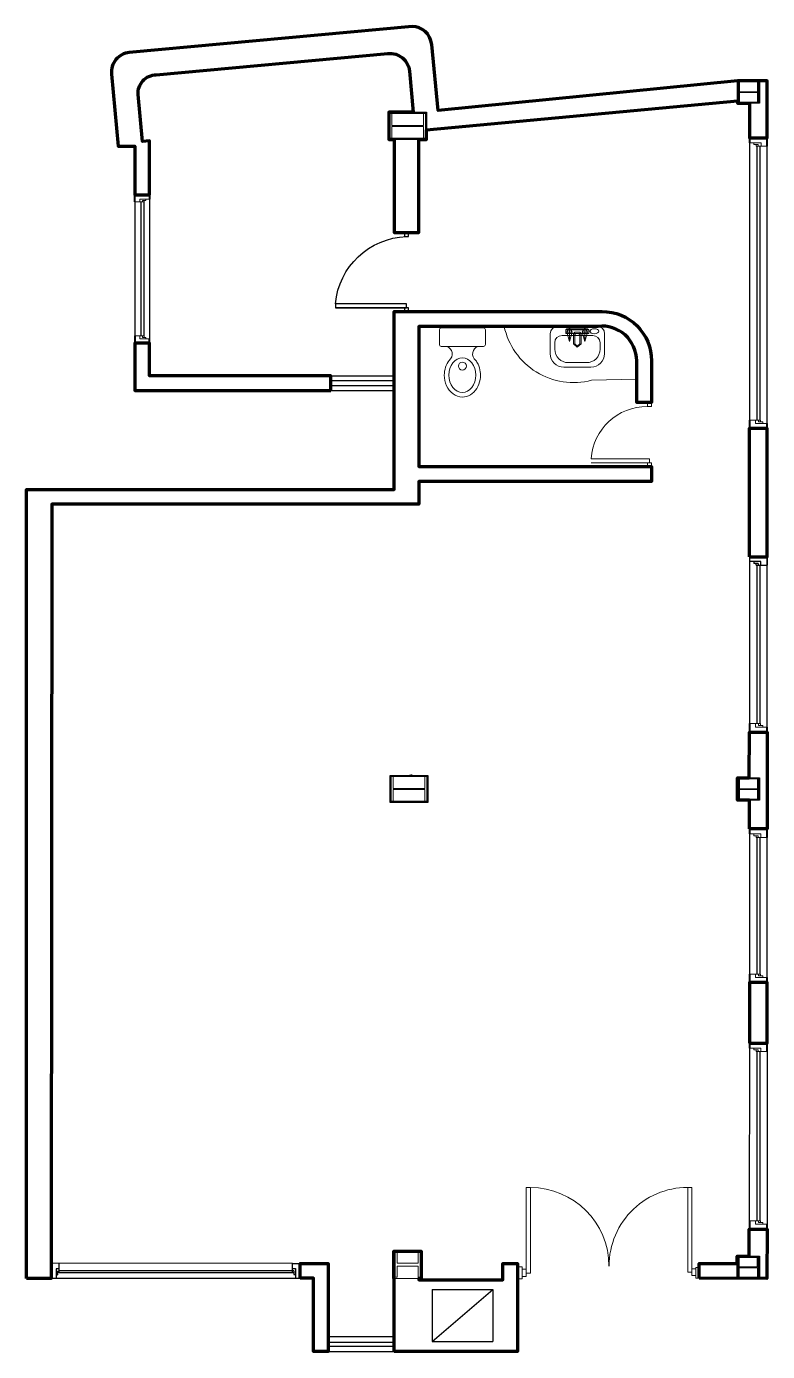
# Model space of a CAD drawing. Header units: metres. Extents: x 10.2 to 81, y 0 to 39.7.
# Drawn here: x 73.49 to 80.99, y 0.84 to 14.26 of the extents above; entities that cross this region are included whole.
import ezdxf

# ---------------------------------------------------------------- set-up
doc = ezdxf.new("R2010")
doc.units = ezdxf.units.M
doc.header["$LTSCALE"] = 0.2
doc.linetypes.add('ACAD_ISO10W100', pattern=[18, 12, -3, 0, -3])
doc.linetypes.add('DASHED', pattern=[19.05, 12.7, -6.35])
for name, color, linetype, lineweight in [('arquitecturapasito', 252, 'Continuous', 5), ('estructural', 201, 'Continuous', 15), ('Muebles', 9, 'Continuous', 5), ('muros', 5, 'Continuous', 40), ('puertas', 34, 'Continuous', 9), ('ventanas', 4, 'Continuous', 9)]:
    doc.layers.add(name, color=color, linetype=linetype, lineweight=lineweight)
for name, color, linetype in [('EDIFICIO', 7, 'Continuous'), ('PUERTA', 24, 'Continuous'), ('VENTANA', 4, 'Continuous')]:
    doc.layers.add(name, color=color, linetype=linetype)
doc.layers.get('0').off()

# ---------------------------------------------------------------- blocks, each defined once
blk = doc.blocks.new('PUERTA2')
for p, q in [((-0.1, 0.925), (-0.05, 0.925)), ((-0.1, 0.025), (-0.1, 0.925)), ((-0.05, 0.925), (-0.05, 0.025)), ((-0.05, 0.025), (-0.05, 0.925)), ((-1, 0.05), (-0.95, 0.05)), ((-1, 0), (-1, 0.05)), ((-0.95, 0), (-1, 0)), ((-0.95, 0.05), (-0.95, 0.025)), ((-0.95, 0.025), (-0.95, 0)), ((-0.05, 0.025), (-0.1, 0.025)), ((-0.05, 0.05), (0, 0.05)), ((-0.05, 0), (-0.05, 0.05)), ((0, 0), (-0.05, 0)), ((0, 0.05), (0, 0.025)), ((0, 0.025), (0, 0))]:
    blk.add_line(p, q)
blk.add_arc((-0.011, -0.011), 0.94, 95.4546, 177.8185)
blk = doc.blocks.new('lavadero')
for p, q in [((-0.22, 0), (0.22, 0)), ((-0.3, -0.3), (-0.3, -0.08)), ((-0.17, -0.1), (0.17, -0.1)), ((-0.111, -0.027), (-0.125, -0.039)), ((0.129, -0.039), (-0.125, -0.039)), ((-0.125, -0.039), (-0.125, -0.077)), ((-0.125, -0.077), (0.129, -0.077)), ((-0.083, -0.014), (-0.111, -0.065)), ((0.115, -0.027), (-0.111, -0.027)), ((-0.054, -0.065), (-0.111, -0.065)), ((-0.111, -0.065), (-0.083, -0.166)), ((-0.083, -0.014), (-0.083, -0.166)), ((-0.083, -0.014), (-0.054, -0.065)), ((-0.083, -0.166), (-0.054, -0.065)), ((-0.04, -0.077), (-0.026, -0.065)), ((-0.04, -0.192), (-0.04, -0.077)), ((-0.026, -0.065), (0.03, -0.065)), ((-0.026, -0.09), (-0.012, -0.077)), ((-0.026, -0.192), (-0.026, -0.09)), ((0.03, -0.09), (0.016, -0.077)), ((0.044, -0.077), (0.03, -0.065)), ((0.03, -0.192), (0.03, -0.09)), ((0.044, -0.077), (0.044, -0.192)), ((0.087, -0.014), (0.058, -0.065)), ((0.087, -0.166), (0.058, -0.065)), ((0.087, -0.065), (0.058, -0.065)), ((0.087, -0.065), (0.087, -0.014)), ((0.087, -0.014), (0.115, -0.065)), ((0.087, -0.065), (0.115, -0.065)), ((0.087, -0.065), (0.087, -0.166)), ((0.115, -0.065), (0.087, -0.166)), ((0.115, -0.027), (0.129, -0.039)), ((0.129, -0.077), (0.129, -0.039)), ((0.3, -0.08), (0.3, -0.3)), ((-0.25, -0.25), (-0.25, -0.18)), ((0.002, -0.23), (-0.04, -0.192)), ((0.002, -0.217), (-0.026, -0.192)), ((0.03, -0.192), (0.002, -0.217)), ((0.002, -0.23), (0.044, -0.192)), ((0.25, -0.18), (0.25, -0.25)), ((0.1, -0.4), (-0.1, -0.4)), ((0.15, -0.45), (-0.15, -0.45))]:
    blk.add_line(p, q)
for centre, radius, start, end in [((0.22, -0.08), 0.08, 0, 90), ((-0.22, -0.08), 0.08, 90, 180), ((-0.17, -0.18), 0.08, 90, 180), ((0.17, -0.18), 0.08, 0, 90), ((-0.1, -0.25), 0.15, 180, 270), ((0.1, -0.25), 0.15, 270, 0), ((-0.15, -0.3), 0.15, 180, 270), ((0.15, -0.3), 0.15, 270, 0)]:
    blk.add_arc(centre, radius, start, end)
blk.add_ellipse((-0.188, -0.053), major_axis=(-0.0489, 0.001), ratio=0.561716)
blk = doc.blocks.new('INODORO')
for p, q in [((0, -0.23), (0, 0.23)), ((0.02, 0.25), (0.18, 0.25)), ((0.2, 0.23), (0.2, -0.23)), ((0.18, -0.25), (0.02, -0.25))]:
    blk.add_line(p, q)
blk.add_circle((0.414, 0), 0.0438)
for centre, radius, start, end in [((0.02, 0.23), 0.02, 90, 180), ((0.18, 0.23), 0.02, 0, 90), ((0.283, 0.197), 0.0864, 196.4375, 322.7515), ((0.283, -0.197), 0.0864, 37.1646, 163.5625), ((0.02, -0.23), 0.02, 180, 270), ((0.18, -0.23), 0.02, 270, 0)]:
    blk.add_arc(centre, radius, start, end)
blk.add_ellipse((0.512, 0), major_axis=(0.188, 0), ratio=0.77871)
blk.add_open_spline([(0.352, -0.145), (0.364, -0.154), (0.378, -0.163), (0.444, -0.194), (0.504, -0.202), (0.629, -0.181), (0.692, -0.143), (0.741, -0.061), (0.75, -0.03), (0.75, 0), (0.75, 0.036), (0.737, 0.072), (0.671, 0.163), (0.591, 0.196), (0.453, 0.196), (0.396, 0.177), (0.352, 0.144)], degree=3, knots=[3.942102, 3.942102, 3.942102, 3.942102, 4.162638, 4.162638, 4.924422, 4.924422, 5.847984, 5.847984, 6.283185, 6.283185, 6.283185, 6.801532, 6.801532, 7.861895, 7.861895, 8.624417, 8.624417, 8.624417, 8.624417])
blk = doc.blocks.new('56')
at = {"layer": 'puertas'}
for p, q in [((1418.024, 1000.469), (1418.024, 1000.429)), ((1418.024, 1000.429), (1418.064, 1000.429)), ((1418.064, 1000.429), (1418.064, 1000.469)), ((1418.044, 999.899), (1417.454, 999.899)), ((1418.024, 999.899), (1417.454, 999.899)), ((1417.454, 999.859), (1418.044, 999.859)), ((1418.024, 999.859), (1418.024, 999.819)), ((1418.064, 999.859), (1418.024, 999.859)), ((1418.044, 999.859), (1418.044, 999.899)), ((1418.064, 999.819), (1418.064, 999.859))]:
    blk.add_line(p, q, dxfattribs=at)
blk.add_arc((1418.021, 999.861), 0.568, 89.7143, 176.12, dxfattribs=at)
blk = doc.blocks.new('pook')
at = {"layer": 'puertas'}
for p, q in [((1100.047, 1106.401), (1100.047, 1107.451)), ((1100.097, 1107.451), (1100.047, 1107.45)), ((1100.097, 1106.386), (1100.097, 1107.451)), ((1102.05, 1106.401), (1102.05, 1107.452)), ((1102.1, 1106.401), (1102.1, 1107.452)), ((1099.997, 1106.468), (1099.936, 1106.468)), ((1099.997, 1106.318), (1099.997, 1106.468)), ((1099.997, 1106.436), (1100.047, 1106.436)), ((1100.047, 1106.436), (1100.047, 1106.347)), ((1100.047, 1106.386), (1100.097, 1106.386)), ((1102.1, 1106.401), (1102.05, 1106.401)), ((1102.1, 1106.442), (1102.1, 1106.361)), ((1102.1, 1106.442), (1102.15, 1106.442)), ((1102.15, 1106.361), (1102.1, 1106.361)), ((1102.15, 1106.325), (1102.15, 1106.457)), ((1102.15, 1106.457), (1102.196, 1106.457)), ((1099.997, 1106.318), (1099.936, 1106.318)), ((1099.997, 1106.347), (1100.047, 1106.347)), ((1102.15, 1106.325), (1102.196, 1106.325))]:
    blk.add_line(p, q, dxfattribs=at)
for centre, radius, start, end in [((1100.097, 1106.475), 0.976, 0.0193, 90.0193), ((1102.052, 1106.475), 0.978, 87.208, 179.9706)]:
    blk.add_arc(centre, radius, start, end, dxfattribs=at)
blk = doc.blocks.new('buyht')
at = {"layer": 'muros', "ltscale": 0.05}
blk.add_line((0.072, 0.15), (0, 0.15), dxfattribs=at)
at = {"layer": 'muros'}
for q in [(0, 0.15), (0.042, 0)]:
    blk.add_line((0, 0), q, dxfattribs=at)
at = {"layer": 'ventanas'}
for p, q in [((0.072, 0.094), (0.072, 0.15)), ((0.042, 0.098), (0.042, 0)), ((0.042, 0.037), (0.057, 0.037)), ((0.057, 0.073), (0.072, 0.073)), ((0.057, 0.073), (0.057, 0.037)), ((0.072, 0.056), (0.057, 0.056))]:
    blk.add_line(p, q, dxfattribs=at)
blk.add_lwpolyline([(0.072, 0.056), (0.072, 0.098), (0.042, 0.098)], dxfattribs=at)
blk = doc.blocks.new('columna')
at = {"layer": 'estructural'}
for p, q in [((-0.256, 0.36), (0, 0.36)), ((-0.256, 0.34), (-0.256, 0.36)), ((-0.134, 0.34), (-0.256, 0.34)), ((-0.134, 0.36), (-0.134, 0.36)), ((-0.134, 0.34), (-0.134, 0.02)), ((-0.122, 0.36), (-0.122, 0.36)), ((0, 0.34), (-0.122, 0.34)), ((-0.122, 0.34), (-0.122, 0.02)), ((0, 0.36), (0, 0.34)), ((-0.134, 0.02), (-0.256, 0.02)), ((-0.256, 0.02), (-0.256, 0)), ((-0.256, 0), (0, 0)), ((-0.134, 0), (-0.134, 0)), ((0, 0.02), (-0.122, 0.02)), ((-0.122, 0), (-0.122, 0)), ((0, 0), (0, 0.02))]:
    blk.add_line(p, q, dxfattribs=at)
blk = doc.blocks.new('iiiiiiiiiiiii')
at = {"layer": 'estructural'}
for p, q in [((0.0101, 0.105), (0.0101, 0.204)), ((0.19299, 0.204), (0.19299, 0.105)), ((0.0101, 0.105), (0.19299, 0.105)), ((0.0101, 0), (0.0101, 0.099)), ((0.0101, 0.099), (0.19299, 0.099)), ((0.19299, 0.099), (0.19299, 0))]:
    blk.add_line(p, q, dxfattribs=at)
blk.add_lwpolyline([(0, 0.204), (0.204, 0.204), (0.204, 0), (0, 0)], close=True, dxfattribs=at)
blk = doc.blocks.new('columna25')
at = {"layer": 'estructural'}
for p, q in [((-0.254, 0.2529), (0, 0.2529)), ((-0.254, 0.2331), (-0.254, 0.2529)), ((-0.142, 0.2331), (-0.254, 0.2331)), ((-0.142, 0.2331), (-0.142, 0.0198)), ((0, 0.2331), (-0.112, 0.2331)), ((-0.112, 0.2331), (-0.112, 0.0198)), ((0, 0.2529), (0, 0.2331)), ((-0.254, 0), (-0.254, 0.0198)), ((-0.254, 0.0198), (-0.142, 0.0198)), ((0, 0), (-0.254, 0)), ((-0.112, 0.0198), (0, 0.0198)), ((0, 0.0198), (0, 0))]:
    blk.add_line(p, q, dxfattribs=at)

msp = doc.modelspace()

# ---------------------------------------------------------------- linework, layer by layer
at = {"layer": 'arquitecturapasito', "color": 252}
for p, q in [((74.532, 13.994), (77.376, 14.257)), ((74.532, 13.994), (77.376, 14.257)), ((74.805, 13.768), (77.15, 13.985)), ((74.805, 13.768), (77.15, 13.985)), ((74.414, 13.114), (74.352, 13.776)), ((74.414, 13.114), (74.352, 13.776)), ((74.663, 13.138), (74.624, 13.55)), ((74.663, 13.138), (74.624, 13.55)), ((80.809, 13.483), (80.809, 13.132)), ((80.809, 13.132), (80.989, 13.131)), ((74.588, 12.553), (74.738, 12.553)), ((77.213, 12.171), (77.463, 12.171)), ((77.213, 9.571), (77.212, 11.371)), ((77.213, 11.371), (79.318, 11.373)), ((77.463, 9.802), (77.462, 11.221)), ((77.463, 11.221), (79.277, 11.222)), ((74.588, 11.053), (74.738, 11.053)), ((74.588, 11.053), (74.588, 10.721)), ((74.738, 11.053), (74.738, 10.721)), ((79.668, 10.452), (79.668, 10.873)), ((79.818, 10.452), (79.818, 10.873)), ((74.738, 10.721), (74.738, 10.721)), ((74.738, 10.721), (76.571, 10.721)), ((76.572, 10.571), (76.571, 10.721)), ((74.738, 10.571), (76.572, 10.571)), ((79.668, 10.452), (79.818, 10.452)), ((80.808, 10.187), (80.808, 8.89)), ((80.808, 10.187), (80.988, 10.187)), ((77.463, 9.802), (79.818, 9.802)), ((79.818, 9.652), (79.818, 9.802)), ((73.497, 9.571), (77.213, 9.571)), ((73.497, 9.571), (73.497, 9.421)), ((77.463, 9.652), (79.818, 9.652)), ((77.463, 9.652), (77.463, 9.42)), ((73.492, 1.736), (73.497, 9.421)), ((73.742, 1.736), (73.747, 9.421)), ((73.747, 9.421), (77.463, 9.42)), ((80.808, 8.89), (80.988, 8.89)), ((80.809, 8.89), (80.988, 8.89)), ((80.988, 7.114), (80.808, 7.114)), ((80.808, 6.133), (80.988, 6.133)), ((80.808, 4.578), (80.988, 4.578)), ((80.808, 3.965), (80.808, 4.578)), ((80.808, 3.965), (80.988, 3.965)), ((80.808, 2.08), (80.988, 2.08)), ((77.211, 1.857), (77.488, 1.857)), ((77.211, 1.857), (77.211, 1.583)), ((77.488, 1.857), (77.488, 1.583)), ((73.742, 1.733), (73.742, 1.583)), ((76.263, 1.733), (76.263, 1.583)), ((76.263, 1.733), (76.263, 1.583)), ((76.546, 1.733), (76.546, 0.993)), ((78.312, 1.569), (78.312, 1.733)), ((78.312, 1.733), (78.462, 1.733)), ((78.462, 0.843), (78.462, 1.733)), ((80.302, 1.733), (80.303, 1.585)), ((76.396, 1.585), (76.396, 0.843)), ((77.211, 1.583), (77.488, 1.583)), ((77.213, 0.843), (77.213, 1.583)), ((77.463, 1.569), (77.463, 1.583)), ((77.463, 1.569), (78.312, 1.569)), ((76.396, 0.993), (76.396, 0.993)), ((76.546, 0.993), (76.546, 0.843)), ((77.213, 0.993), (77.213, 0.843)), ((76.396, 0.843), (76.546, 0.843)), ((76.546, 0.843), (76.546, 0.843)), ((78.312, 0.843), (78.462, 0.843))]:
    msp.add_line(p, q, dxfattribs=at)
at = {"layer": 'arquitecturapasito', "color": 252, "linetype": 'ACAD_ISO10W100'}
msp.add_line((80.992, 9.382), (80.988, 9.298), dxfattribs=at)
at = {"layer": 'arquitecturapasito', "color": 252, "linetype": 'DASHED'}
msp.add_line((80.988, 2.08), (80.988, 1.583), dxfattribs=at)
at = {"layer": 'arquitecturapasito'}
msp.add_line((80.988, 1.732), (80.988, 1.732), dxfattribs=at)
at = {"layer": 'arquitecturapasito', "color": 252}
msp.add_lwpolyline([(77.243, 1.594), (77.223, 1.594), (77.223, 1.848)], dxfattribs=at)
msp.add_lwpolyline([(77.243, 1.594), (77.223, 1.594), (77.223, 1.848)], dxfattribs=at)
for centre, radius, start, end in [((77.394, 14.058), 0.2, 5.3969, 95.2857), ((77.394, 14.058), 0.2, 5.3969, 95.2857), ((74.551, 13.795), 0.2, 95.2857, 185.3969), ((74.551, 13.795), 0.2, 95.2857, 185.3969), ((77.169, 13.786), 0.2, 5.3969, 95.2857), ((77.169, 13.786), 0.2, 5.3969, 95.2857), ((74.823, 13.569), 0.2, 95.2857, 185.3969), ((74.823, 13.569), 0.2, 95.2857, 185.3969), ((79.318, 10.873), 0.5, 0, 90), ((79.315, 10.871), 0.353, 0.1961, 96.0853)]:
    msp.add_arc(centre, radius, start, end, dxfattribs=at)
at = {"layer": 'EDIFICIO'}
for p, q in [((77.657, 13.407), (77.593, 14.077)), ((77.657, 13.407), (77.593, 14.077)), ((77.408, 13.384), (77.368, 13.805)), ((77.408, 13.384), (77.368, 13.805)), ((80.707, 13.598), (80.707, 13.697)), ((80.707, 13.598), (80.707, 13.697)), ((80.707, 13.598), (80.707, 13.697)), ((80.89, 13.697), (80.89, 13.598)), ((80.89, 13.697), (80.89, 13.598)), ((80.89, 13.697), (80.89, 13.598)), ((80.707, 13.598), (80.89, 13.598)), ((80.707, 13.598), (80.89, 13.598)), ((80.707, 13.598), (80.89, 13.598)), ((80.707, 13.493), (80.707, 13.592)), ((80.707, 13.592), (80.89, 13.592)), ((80.707, 13.493), (80.707, 13.592)), ((80.707, 13.592), (80.89, 13.592)), ((80.707, 13.493), (80.707, 13.592)), ((80.707, 13.592), (80.89, 13.592)), ((80.89, 13.592), (80.89, 13.493)), ((80.89, 13.592), (80.89, 13.493)), ((80.89, 13.592), (80.89, 13.493)), ((77.213, 12.171), (77.213, 13.113)), ((77.213, 13.113), (77.213, 12.171)), ((77.463, 12.171), (77.463, 13.113)), ((80.808, 7.114), (80.808, 6.65)), ((77.381, 6.679), (77.369, 6.676)), ((80.707, 6.541), (80.707, 6.64)), ((80.707, 6.541), (80.707, 6.64)), ((80.89, 6.64), (80.89, 6.541)), ((80.89, 6.64), (80.89, 6.541)), ((80.707, 6.541), (80.89, 6.541)), ((80.707, 6.541), (80.89, 6.541)), ((80.707, 6.436), (80.707, 6.535)), ((80.707, 6.535), (80.89, 6.535)), ((80.707, 6.436), (80.707, 6.535)), ((80.707, 6.535), (80.89, 6.535)), ((80.89, 6.535), (80.89, 6.436)), ((80.89, 6.535), (80.89, 6.436)), ((80.808, 6.133), (80.808, 6.426)), ((80.707, 1.809), (80.89, 1.809)), ((80.707, 1.699), (80.707, 1.798)), ((80.707, 1.798), (80.89, 1.798)), ((80.89, 1.699), (80.89, 1.798)), ((80.901, 1.798), (80.901, 1.594)), ((80.707, 1.699), (80.89, 1.699)), ((80.707, 1.594), (80.707, 1.693)), ((80.707, 1.693), (80.89, 1.693)), ((80.89, 1.693), (80.89, 1.594)), ((80.707, 1.594), (80.89, 1.594)), ((80.707, 1.583), (80.89, 1.583)), ((80.912, 1.583), (80.988, 1.583)), ((77.599, 1.469), (77.599, 0.943)), ((77.599, 1.469), (78.212, 1.469)), ((77.599, 0.943), (78.212, 1.469)), ((78.212, 1.469), (78.212, 0.943)), ((77.599, 0.943), (78.212, 0.943))]:
    msp.add_line(p, q, dxfattribs=at)
at = {"layer": 'EDIFICIO', "ltscale": 0.05}
msp.add_line((80.687, 13.504), (77.539, 13.212), dxfattribs=at)
at = {"layer": 'EDIFICIO', "color": 252}
for p, q in [((80.808, 2.08), (80.808, 1.809)), ((80.302, 1.733), (80.686, 1.733)), ((80.302, 1.585), (80.686, 1.585))]:
    msp.add_line(p, q, dxfattribs=at)
at = {"layer": 'EDIFICIO', "lineweight": 100}
for points in [[(74.738, 12.553), (74.738, 13.101), (74.667, 13.094), (74.623, 13.569, -0.441548), (74.805, 13.768), (77.15, 13.985, -0.413646), (77.368, 13.805), (77.407, 13.389), (77.159, 13.389), (77.159, 13.113), (77.213, 13.113), (77.213, 12.171), (77.463, 12.171), (77.463, 13.113), (77.539, 13.113), (77.539, 13.212), (80.687, 13.504), (80.687, 13.483), (80.809, 13.483), (80.809, 13.131), (80.989, 13.131), (80.989, 13.707), (80.687, 13.707), (77.657, 13.407), (77.593, 14.077, 0.386886), (77.394, 14.258), (74.532, 13.994, 0.414955), (74.352, 13.776), (74.42, 13.047), (74.588, 13.047), (74.588, 12.553)], [(73.492, 1.583), (73.492, 9.571), (77.213, 9.571), (77.212, 11.371), (79.318, 11.373, -0.414629), (79.818, 10.873), (79.818, 10.452), (79.668, 10.452), (79.668, 10.873, 0.446701), (79.277, 11.222), (77.463, 11.221), (77.463, 9.802), (79.818, 9.802), (79.818, 9.652), (77.463, 9.652), (77.463, 9.42), (73.747, 9.421), (73.742, 1.733), (73.742, 1.583)]]:
    msp.add_lwpolyline(points, format="xyb", close=True, dxfattribs=at)
at = {"layer": 'EDIFICIO'}
for points in [[(80.687, 13.707), (80.911, 13.707), (80.911, 13.483), (80.687, 13.483)], [(80.687, 13.707), (80.911, 13.707), (80.911, 13.483), (80.687, 13.483)], [(80.687, 13.707), (80.911, 13.707), (80.911, 13.483), (80.687, 13.483)], [(77.539, 13.113), (77.159, 13.113), (77.159, 13.389), (77.539, 13.389)], [(77.553, 6.4), (77.173, 6.4), (77.173, 6.676), (77.553, 6.676)], [(80.687, 6.65), (80.911, 6.65), (80.911, 6.426), (80.687, 6.426)]]:
    msp.add_lwpolyline(points, close=True, dxfattribs=at)
for points in [[(80.707, 13.493), (80.697, 13.493), (80.697, 13.697), (80.707, 13.697)], [(80.89, 13.697), (80.901, 13.697), (80.901, 13.493), (80.89, 13.493)], [(77.529, 13.123), (77.169, 13.123), (77.169, 13.379), (77.529, 13.379), (77.529, 13.123)], [(77.509, 13.379), (77.529, 13.379), (77.529, 13.123)], [(77.509, 13.379), (77.529, 13.379), (77.529, 13.123)], [(77.543, 6.41), (77.183, 6.41), (77.183, 6.666), (77.543, 6.666), (77.543, 6.41)], [(77.543, 6.41), (77.183, 6.41), (77.183, 6.666), (77.543, 6.666), (77.543, 6.41)], [(77.543, 6.41), (77.183, 6.41), (77.183, 6.666), (77.543, 6.666), (77.543, 6.41)], [(80.707, 6.436), (80.697, 6.436), (80.697, 6.64), (80.707, 6.64)], [(80.89, 6.64), (80.901, 6.64), (80.901, 6.436), (80.89, 6.436)], [(80.707, 1.583), (80.686, 1.583), (80.686, 1.809), (80.707, 1.809)], [(80.707, 1.594), (80.697, 1.594), (80.697, 1.798), (80.707, 1.798)], [(80.89, 1.809), (80.912, 1.809), (80.912, 1.583), (80.89, 1.583)], [(80.89, 1.798), (80.901, 1.798), (80.901, 1.594), (80.89, 1.594)]]:
    msp.add_lwpolyline(points, dxfattribs=at)
at = {"layer": 'EDIFICIO', "lineweight": 100}
for points in [[(76.572, 10.571), (76.571, 10.721), (74.738, 10.721), (74.738, 11.053), (74.588, 11.053), (74.588, 10.571), (76.572, 10.574)], [(80.808, 8.89), (80.988, 8.89), (80.988, 10.187), (80.808, 10.187)], [(80.809, 6.133), (80.809, 6.426), (80.687, 6.426), (80.687, 6.65), (80.808, 6.65), (80.809, 7.114), (80.988, 7.114), (80.988, 6.133)], [(80.809, 3.965), (80.988, 3.965), (80.988, 4.578), (80.809, 4.578)], [(80.302, 1.585), (80.302, 1.733), (80.686, 1.733), (80.686, 1.809), (80.808, 1.809), (80.808, 2.08), (80.988, 2.08), (80.987, 1.583)], [(77.213, 0.843), (77.213, 1.583), (77.211, 1.583), (77.211, 1.857), (77.488, 1.857), (77.488, 1.583), (77.463, 1.583), (77.463, 1.569), (78.312, 1.569), (78.312, 1.733), (78.462, 1.733), (78.462, 0.843)], [(76.263, 1.585), (76.263, 1.733), (76.546, 1.733), (76.546, 0.843), (76.396, 0.843), (76.396, 1.585)]]:
    msp.add_lwpolyline(points, close=True, dxfattribs=at)
at = {"layer": 'EDIFICIO'}
msp.add_arc((77.385, 6.661), 0.0186, 57.5318, 101.7835, dxfattribs=at)
at = {"layer": 'Muebles', "color": 252}
msp.add_line((79.668, 10.687), (79.212, 10.677), dxfattribs=at)
msp.add_arc((79.029, 11.371), 0.718, 191.9429, 284.7451, dxfattribs=at)
at = {"layer": 'VENTANA'}
for p, q in [((80.81, 13.082), (80.809, 10.273)), ((80.988, 10.237), (80.989, 13.046)), ((74.588, 12.553), (74.588, 12.391)), ((74.588, 12.553), (74.588, 12.391)), ((74.588, 12.481), (74.588, 11.125)), ((74.738, 12.553), (74.738, 12.511)), ((74.738, 12.553), (74.738, 12.511)), ((74.738, 12.511), (74.738, 11.095)), ((76.572, 10.721), (77.213, 10.721)), ((76.572, 10.672), (77.211, 10.672)), ((76.572, 10.624), (77.213, 10.624)), ((76.572, 10.571), (77.213, 10.571)), ((80.809, 8.89), (80.809, 8.84)), ((80.926, 8.84), (80.809, 8.84)), ((80.809, 8.84), (80.809, 7.2)), ((80.853, 8.84), (80.853, 8.822)), ((80.897, 8.822), (80.853, 8.822)), ((80.876, 8.804), (80.876, 8.822)), ((80.897, 8.822), (80.897, 8.804)), ((80.921, 8.804), (80.988, 8.804)), ((80.988, 7.164), (80.988, 8.804)), ((80.809, 6.083), (80.809, 4.663)), ((80.988, 4.627), (80.988, 6.047)), ((80.809, 3.915), (80.808, 2.166)), ((80.988, 3.879), (80.988, 2.13)), ((76.183, 1.733), (73.742, 1.736)), ((73.792, 1.681), (73.792, 1.583)), ((73.792, 1.62), (73.807, 1.62)), ((73.807, 1.656), (73.822, 1.656)), ((73.807, 1.656), (73.807, 1.62)), ((73.822, 1.677), (73.822, 1.733)), ((76.198, 1.658), (73.822, 1.658)), ((76.198, 1.64), (73.822, 1.639)), ((76.183, 1.733), (76.263, 1.733)), ((76.183, 1.679), (76.183, 1.733)), ((76.198, 1.658), (76.198, 1.621)), ((76.198, 1.621), (76.213, 1.621)), ((76.213, 1.683), (76.213, 1.583)), ((73.742, 1.585), (76.213, 1.585)), ((76.213, 1.585), (76.263, 1.585)), ((76.546, 0.993), (77.213, 0.993)), ((76.546, 0.938), (77.213, 0.938)), ((76.546, 0.938), (77.213, 0.938)), ((76.546, 0.898), (77.213, 0.898)), ((76.546, 0.843), (77.213, 0.843)), ((76.858, 0.843), (77.213, 0.843))]:
    msp.add_line(p, q, dxfattribs=at)
at = {"layer": 'VENTANA', "ltscale": 0.025}
for p, q in [((80.885, 13.046), (80.885, 10.273)), ((80.915, 13.046), (80.915, 10.273)), ((74.649, 12.481), (74.649, 11.125)), ((74.679, 12.481), (74.679, 11.125)), ((80.885, 8.804), (80.885, 7.2)), ((80.915, 8.804), (80.915, 7.2)), ((80.885, 6.047), (80.885, 4.663)), ((80.915, 6.047), (80.915, 4.663)), ((80.885, 3.879), (80.885, 2.166)), ((80.915, 3.879), (80.915, 2.166))]:
    msp.add_line(p, q, dxfattribs=at)
at = {"layer": 'VENTANA', "linetype": 'DASHED'}
for p, q in [((80.988, 8.89), (80.988, 8.804)), ((80.988, 7.164), (80.988, 7.114)), ((80.988, 3.965), (80.988, 3.879))]:
    msp.add_line(p, q, dxfattribs=at)
at = {"layer": 'VENTANA', "ltscale": 0.05}
msp.add_line((80.988, 8.804), (80.988, 8.89), dxfattribs=at)
at = {"layer": 'VENTANA'}
for points in [[(80.876, 8.804), (80.926, 8.804), (80.926, 8.84)], [(73.822, 1.638), (73.822, 1.681), (73.792, 1.681)], [(76.183, 1.639), (76.183, 1.683), (76.213, 1.683)]]:
    msp.add_lwpolyline(points, dxfattribs=at)

# ---------------------------------------------------------------- block references
at = {"layer": 'arquitecturapasito', "color": 252, "xscale": 1.194520985869985, "yscale": 1.194520985869985, "zscale": 1.194520985869985, "rotation": 90}
msp.add_blockref('buyht', (80.988, 10.187), dxfattribs=at)
at = {"layer": 'arquitecturapasito', "color": 252, "rotation": 270}
msp.add_blockref('columna25', (77.223, 1.594), dxfattribs=at)
at = {"layer": 'EDIFICIO'}
for p in [(80.697, 13.493), (80.697, 13.493), (80.697, 6.436)]:
    msp.add_blockref('iiiiiiiiiiiii', p, dxfattribs=at)
at = {"layer": 'EDIFICIO', "rotation": 90}
for p in [(77.529, 13.379), (77.529, 13.379), (77.529, 13.379), (77.543, 6.666)]:
    msp.add_blockref('columna', p, dxfattribs=at)
at = {"layer": 'Muebles', "ltscale": 0.1, "xscale": -0.9333333335537191, "yscale": 0.9333333335539464, "zscale": 0.9333333335536669, "rotation": 90}
msp.add_blockref('INODORO', (77.904, 11.206), dxfattribs=at)
at = {"layer": 'Muebles', "color": 252, "ltscale": 0.1, "xscale": -0.9166666666669698, "yscale": 0.9166666666667423, "zscale": 0.9166666666668036}
msp.add_blockref('lavadero', (79.068, 11.221), dxfattribs=at)
at = {"layer": 'PUERTA', "xscale": -0.7999999999999546, "yscale": 0.7999999999999546, "zscale": 0.8000000000000628, "rotation": 90}
msp.add_blockref('PUERTA2', (77.358, 11.371), dxfattribs=at)
at = {"layer": 'PUERTA'}
msp.add_blockref('56', (-1338.247, -990.018), dxfattribs=at)
at = {"layer": 'PUERTA', "xscale": 0.8154523602406698, "yscale": 0.8154523602406698, "zscale": 0.8154523602406698}
msp.add_blockref('pook', (-818.485, -900.571), dxfattribs=at)
at = {"layer": 'VENTANA', "xscale": 1.194520985869985, "yscale": 1.194520985869985, "zscale": 1.194520985869985}
for p, rotation in [((80.81, 13.131), 270), ((80.988, 7.114), 90), ((80.809, 6.133), 270), ((80.988, 4.578), 90), ((80.809, 3.965), 270), ((80.988, 2.08), 90)]:
    msp.add_blockref('buyht', p, dxfattribs=dict(at, rotation=rotation))
at = {"layer": 'VENTANA', "xscale": -1, "rotation": 90}
msp.add_blockref('buyht', (74.738, 12.553), dxfattribs=at)
at = {"layer": 'VENTANA', "rotation": 90}
msp.add_blockref('buyht', (74.738, 11.053), dxfattribs=at)

doc.saveas('drawing.dxf')
